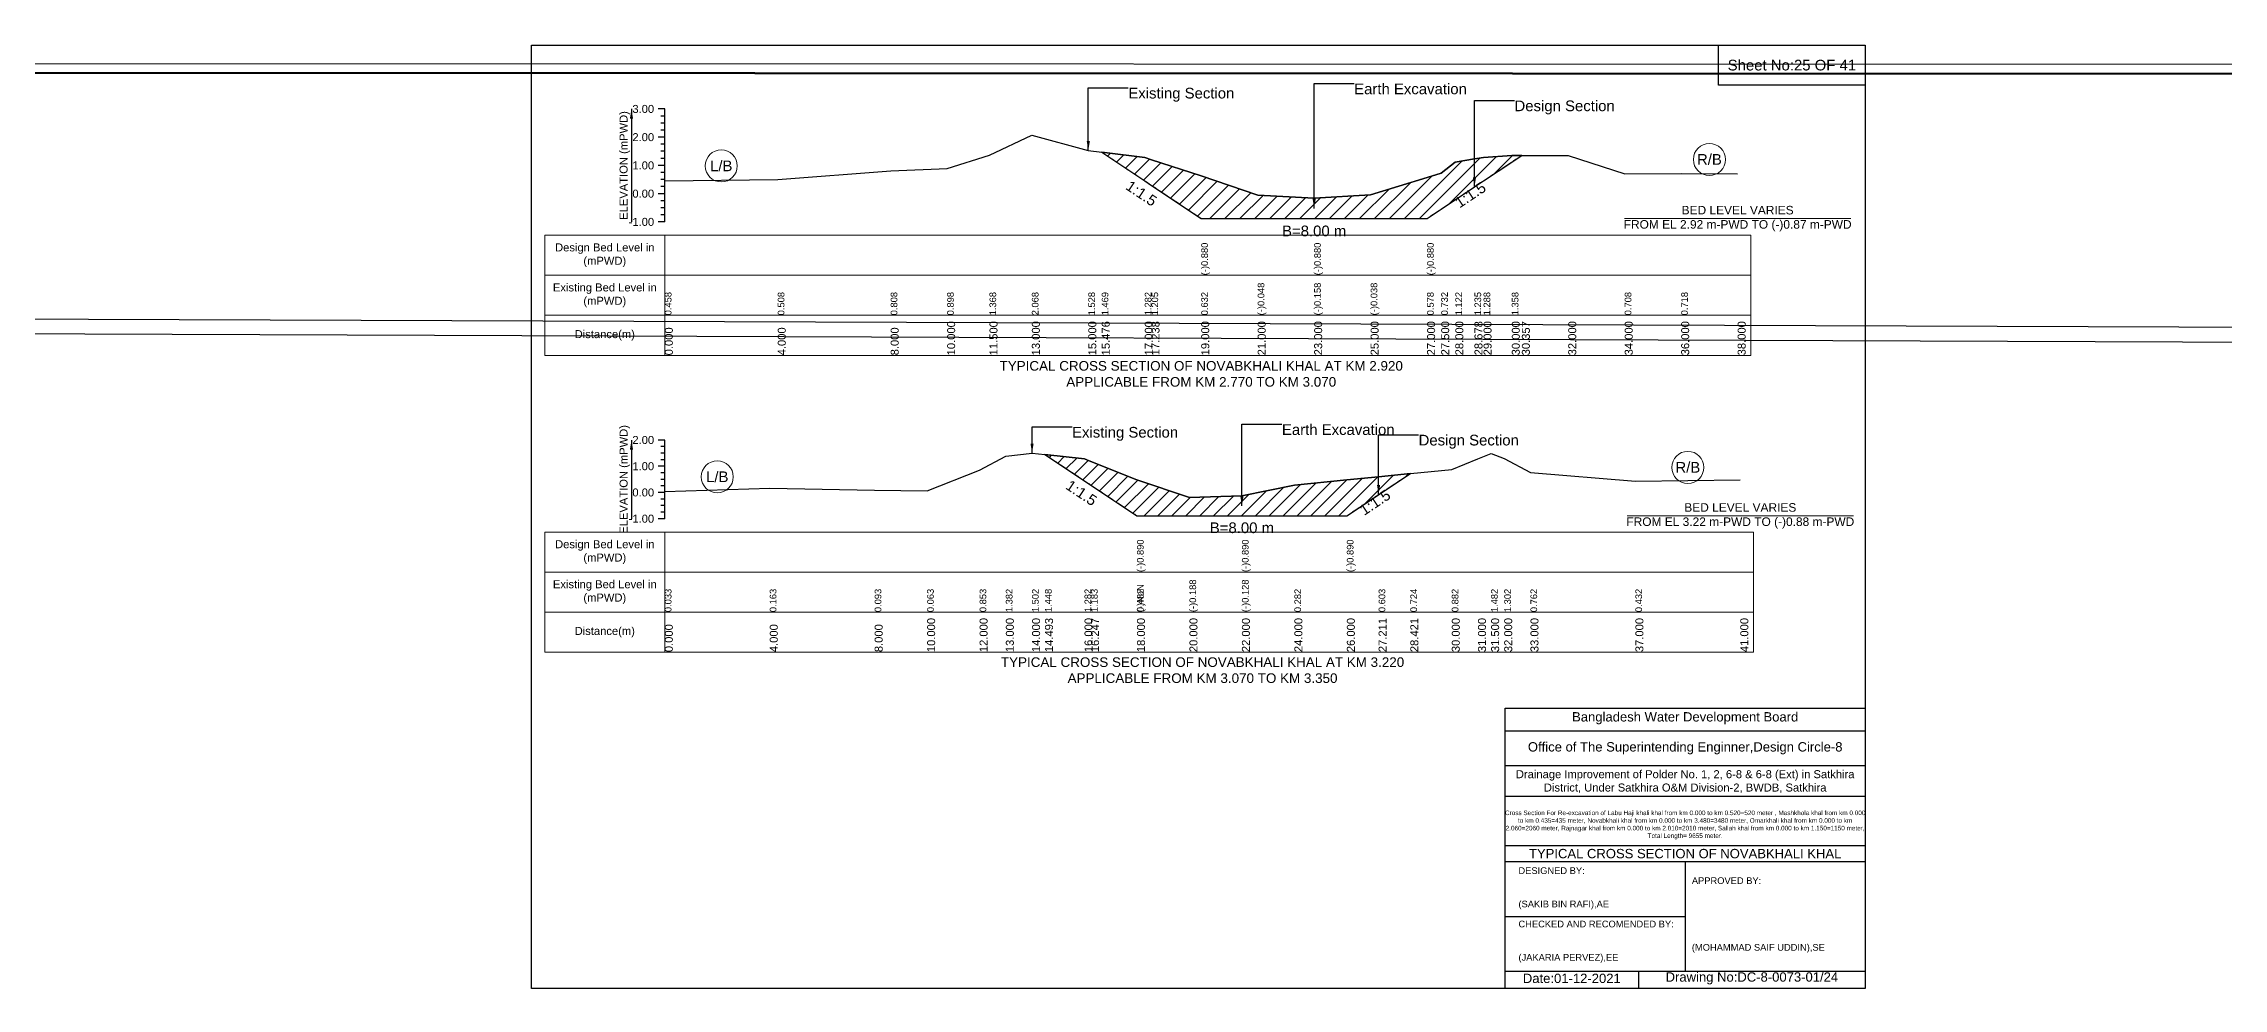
# Model space of a CAD drawing. Header units: inches. Extents: x 0 to 506000, y -4242 to 7.
# Drawn here: x 337806 to 347611, y -4242 to 7 of the extents above; entities that cross this region are included whole.
import ezdxf

# ---------------------------------------------------------------- set-up
doc = ezdxf.new("R2010")
doc.units = ezdxf.units.IN
doc.header["$LTSCALE"] = 7
doc.header["$MEASUREMENT"] = 0
doc.linetypes.add('DASHED', pattern=[0.75, 0.5, -0.25])
for name, color, linetype, lineweight in [('Cross section Data Border', 7, 'Continuous', 9), ('Cross Section Labels', 7, 'Continuous', 9), ('Design_Bed_Level for Xsection', 7, 'DASHED', 25), ('Existing_Bed_Level for Xsection', 7, 'Continuous', 25), ('Long Section Labels', 7, 'Continuous', 9)]:
    doc.layers.add(name, color=color, linetype=linetype, lineweight=lineweight)
doc.styles.get("Standard").update_dxf_attribs({"font": 'arial.ttf'})
doc.dimstyles.get("Standard").update_dxf_attribs({"dimtxt": 0.18, "dimasz": 0.18, "dimexe": 0.18, "dimexo": 0.0625, "dimgap": 0.09, "dimtad": 0, "dimtih": 1, "dimtoh": 1, "dimdec": 4, "dimzin": 0, "dimdsep": 46, "dimtxsty": 'Standard', "dimcen": 0.09, "dimadec": 0, "dimazin": 0, "dimtfac": 1, "dimtdec": 4, "dimtofl": 0, "dimtmove": 0, "dimatfit": 3, "dimfxl": 1, "dimtolj": 1, "dimtzin": 0, "dimarcsym": 0})

msp = doc.modelspace()

# ---------------------------------------------------------------- hatches: boundary and pattern name
at = {"layer": 'Existing_Bed_Level for Xsection'}
h = msp.add_hatch(dxfattribs=at)
h.set_pattern_fill('ANSI31', color=256, scale=381, style=0)
h.paths.add_polyline_path([(342565.4, -481.3), (342759, -610.4), (342789.2, -630.5), (343013, -779.7), (343267, -779.7), (343521, -779.7), (343775, -779.7), (344029, -779.7), (344092.5, -737.4), (344156, -695), (344242.2, -637.6), (344283, -610.4), (344410, -525.7), (344455.3, -495.5), (344410, -495.5), (344283, -504.4), (344242.2, -511.1), (344156, -525.4), (344092.5, -575), (344029, -594.5), (343775, -672.8), (343521, -688), (343267, -674), (343013, -587.7), (342789.2, -514.9), (342759, -505.1)])
h = msp.add_hatch(dxfattribs=at)
h.set_pattern_fill('ANSI31', color=256, scale=354, style=0)
h.paths.add_polyline_path([(342310.2, -1841), (342488, -1959.5), (342517.1, -1978.9), (342724, -2116.8), (342960, -2116.8), (343196, -2116.8), (343432, -2116.8), (343668, -2116.8), (343810.8, -2021.6), (343953.7, -1926.4), (343810.8, -1940.7), (343668, -1954.9), (343432, -1978.5), (343196, -2026.9), (342960, -2034), (342724, -1954.9), (342517.1, -1872.2), (342488, -1860.5)])

# ---------------------------------------------------------------- linework, layer by layer
for points in [[(340000, 0), (346000, 0), (346000, -4242), (340000, -4242)], [(345340, 0), (346000, 0), (346000, -180), (345340, -180)]]:
    msp.add_lwpolyline(points, close=True)
for points in [[(344380, -4242), (344380, -2982), (346000, -2982)], [(344380, -3084), (346000, -3084)], [(344380, -3240), (346000, -3240)], [(344380, -3378), (346000, -3378)], [(344380, -3600), (346000, -3600)], [(344380, -3672), (346000, -3672)], [(345190, -3672), (345190, -4164)], [(344380, -3918), (345190, -3918)], [(344380, -4164), (346000, -4164)], [(344980, -4164), (344980, -4242)]]:
    msp.add_lwpolyline(points)
at = {"layer": 'Cross section Data Border'}
for points in [[(340060, -854.9), (345486, -854.9), (345486, -1394.9), (340060, -1394.9)], [(340060, -2189.8), (345498, -2189.8), (345498, -2729.8), (340060, -2729.8)]]:
    msp.add_lwpolyline(points, close=True, dxfattribs=at)
for points in [[(340600, -854.9), (340600, -1394.9)], [(340060, -1034.9), (345486, -1034.9)], [(340060, -1214.9), (345486, -1214.9)], [(340600, -2189.8), (340600, -2729.8)], [(340060, -2369.8), (345498, -2369.8)], [(340060, -2549.8), (345498, -2549.8)]]:
    msp.add_lwpolyline(points, dxfattribs=at)
at = {"layer": 'Cross Section Labels'}
for points in [[(344917, -779.7), (345935, -779.7)], [(344929, -2116.8), (345947, -2116.8)]]:
    msp.add_lwpolyline(points, dxfattribs=at)
for centre in [(340854, -543.1), (345299, -513.9), (345202, -1898.9), (340836, -1941.3)]:
    msp.add_circle(centre, 72, dxfattribs=at)
at = {"layer": 'Design_Bed_Level for Xsection'}
for points in [[(342565.4, -481.3), (342789.2, -630.5), (343013, -779.7), (343521, -779.7), (344029, -779.7), (344242.2, -637.6), (344455.3, -495.5)], [(342310.2, -1841), (342517.1, -1978.9), (342724, -2116.8), (343196, -2116.8), (343668, -2116.8), (343810.8, -2021.6), (343953.7, -1926.4)]]:
    msp.add_lwpolyline(points, dxfattribs=at)
at = {"layer": 'Existing_Bed_Level for Xsection'}
for points in [[(340600, -286.9), (340570, -286.9)], [(340600, -794.9), (340600, -667.9), (340600, -540.9), (340600, -413.9), (340600, -286.9)], [(340600, -318.7), (340582, -318.7)], [(340600, -350.4), (340582, -350.4)], [(340600, -382.2), (340582, -382.2)], [(340600, -413.9), (340570, -413.9)], [(340600, -445.7), (340582, -445.7)], [(340600, -477.4), (340582, -477.4)], [(340600, -609.8), (341108, -603.4), (341616, -565.3), (341870, -553.9), (342060.5, -494.2), (342251, -405.3), (342505, -473.9), (342565.4, -481.3), (342759, -505.1), (342789.2, -514.9), (343013, -587.7), (343013, -587.7), (343267, -674), (343521, -688), (343521, -688), (343775, -672.8), (344029, -594.5), (344029, -594.5), (344092.5, -575), (344156, -525.4), (344242.2, -511.1), (344283, -504.4), (344410, -495.5), (344455.3, -495.5), (344664, -495.5), (344918, -578), (345172, -576.7), (345426, -578)], [(340600, -540.9), (340570, -540.9)], [(340600, -509.2), (340582, -509.2)], [(340600, -572.7), (340582, -572.7)], [(340600, -667.9), (340570, -667.9)], [(340600, -604.4), (340582, -604.4)], [(340600, -636.2), (340582, -636.2)], [(340600, -699.7), (340582, -699.7)], [(340600, -731.4), (340582, -731.4)], [(340600, -763.2), (340582, -763.2)], [(340600, -794.9), (340570, -794.9)], [(340600, -1775.8), (340570, -1775.8)], [(340600, -1805.3), (340582, -1805.3)], [(340600, -1834.8), (340582, -1834.8)], [(340600, -2129.8), (340600, -2011.8), (340600, -1893.8), (340600, -1775.8)], [(340600, -2007.9), (341072, -1992.6), (341544, -2000.8), (341780, -2004.4), (342016, -1911.2), (342134, -1848.7), (342252, -1834.6), (342310.2, -1841), (342488, -1860.5), (342517.1, -1872.2), (342724, -1954.9), (342724, -1954.9), (342960, -2034), (343196, -2026.9), (343196, -2026.9), (343432, -1978.5), (343668, -1954.9), (343668, -1954.9), (343810.8, -1940.7), (343953.7, -1926.4), (344140, -1907.7), (344258, -1860.5), (344317, -1836.9), (344376, -1858.2), (344494, -1921.9), (344966, -1960.8), (345438, -1954.9)], [(340600, -1893.8), (340570, -1893.8)], [(340600, -1864.3), (340582, -1864.3)], [(340600, -1923.3), (340582, -1923.3)], [(340600, -1952.8), (340582, -1952.8)], [(340600, -2011.8), (340570, -2011.8)], [(340600, -1982.3), (340582, -1982.3)], [(340600, -2041.3), (340582, -2041.3)], [(340600, -2129.8), (340570, -2129.8)], [(340600, -2070.8), (340582, -2070.8)], [(340600, -2100.3), (340582, -2100.3)]]:
    msp.add_lwpolyline(points, dxfattribs=at)
for points in [[(342565.4, -481.3), (342759, -610.4), (342789.2, -630.5), (343013, -779.7), (343013, -779.7), (343267, -779.7), (343521, -779.7), (343521, -779.7), (343775, -779.7), (344029, -779.7), (344029, -779.7), (344092.5, -737.4), (344156, -695), (344242.2, -637.6), (344283, -610.4), (344410, -525.7), (344455.3, -495.5), (344410, -495.5), (344283, -504.4), (344242.2, -511.1), (344156, -525.4), (344092.5, -575), (344029, -594.5), (344029, -594.5), (343775, -672.8), (343521, -688), (343521, -688), (343267, -674), (343013, -587.7), (343013, -587.7), (342789.2, -514.9), (342759, -505.1)], [(342310.2, -1841), (342488, -1959.5), (342517.1, -1978.9), (342724, -2116.8), (342724, -2116.8), (342960, -2116.8), (343196, -2116.8), (343196, -2116.8), (343432, -2116.8), (343668, -2116.8), (343668, -2116.8), (343810.8, -2021.6), (343953.7, -1926.4), (343810.8, -1940.7), (343668, -1954.9), (343668, -1954.9), (343432, -1978.5), (343196, -2026.9), (343196, -2026.9), (342960, -2034), (342724, -1954.9), (342724, -1954.9), (342517.1, -1872.2), (342488, -1860.5)]]:
    msp.add_lwpolyline(points, close=True, dxfattribs=at)

# ---------------------------------------------------------------- texts
at = {"attachment_point": 5}
for s, insert, char_height in [('Sheet No:25 OF 41', (345670, -90), 48), ('Bangladesh Water Development Board', (345190, -3027), 42), ('Office of The Superintending Enginner,Design Circle-8', (345190, -3162), 42)]:
    msp.add_mtext(s, dxfattribs=dict(at, insert=insert, char_height=char_height))
for s, insert, char_height, width, attachment_point in [('Drainage Improvement of Polder No. 1, 2, 6-8 & 6-8 (Ext) in Satkhira District, Under Satkhira O&M Division-2, BWDB, Satkhira', (345190, -3312), 36, 1680, 5), ('Cross Section For Re-excavation of Labu Haji khali khal from km 0.000 to km 0.520=520 meter , Mashkhola khal from km 0.000 to km 0.435=435 meter, Novabkhali khal from km 0.000 to km 3.480=3480 meter, Omarkhali khal from km 0.000 to km 2.060=2060 meter, Rajnagar khal from km 0.000 to km 2.010=2010 meter, Sallah khal from km 0.000 to km 1.150=1150 meter, Total Length= 9655 meter. ', (345190, -3507), 20.5611, 1620, 5), ('TYPICAL CROSS SECTION OF NOVABKHALI KHAL', (345190, -3636), 42, 1680, 5), ('DESIGNED BY:^J^J^J(SAKIB BIN RAFI),AE', (344440, -3792), 30, 840, 4), ('APPROVED BY:^J^J^J^J^J^J(MOHAMMAD SAIF UDDIN),SE', (345220, -3912), 30, 840, 4), ('CHECKED AND RECOMENDED BY:^J^J^J(JAKARIA PERVEZ),EE', (344440, -4032), 30, 840, 4), ('Date:01-12-2021', (344680, -4197), 42, 840, 5), ('Drawing No:DC-8-0073-01/24', (345490, -4197), 42, 1320, 5)]:
    msp.add_mtext(s, dxfattribs=dict(insert=insert, char_height=char_height, width=width, attachment_point=attachment_point))
at = {"layer": 'Cross section Data Border', "char_height": 36, "width": 480, "attachment_point": 5}
for s, insert in [('Design Bed Level in (mPWD)', (340330, -944.9)), ('Existing Bed Level in (mPWD)', (340330, -1124.9)), ('Distance(m)', (340330, -1304.9)), ('Design Bed Level in (mPWD)', (340330, -2279.8)), ('Existing Bed Level in (mPWD)', (340330, -2459.8)), ('Distance(m)', (340330, -2639.8))]:
    msp.add_mtext(s, dxfattribs=dict(at, insert=insert))
at = {"layer": 'Cross Section Labels'}
for s, insert, char_height, attachment_point in [('Existing Section', (342685, -191.7), 48, 1), ('Earth Excavation', (343701, -172.6), 48, 1), ('Design Section', (344422.2, -248.8), 48, 1), ('R/B', (345299, -513.9), 48, 5), ('L/B', (340854, -543.1), 48, 5), ('BED LEVEL VARIES ^JFROM EL 2.92 m-PWD TO (-)0.87 m-PWD', (345426, -779.7), 38.4, 5), ('B=8.00 m', (343521, -811.4), 48, 2), ('TYPICAL CROSS SECTION OF NOVABKHALI KHAL AT KM 2.920^JAPPLICABLE FROM KM 2.770 TO KM 3.070', (343013, -1478.5), 43.2, 5), ('Existing Section', (342432, -1716.8), 48, 1), ('Earth Excavation', (343376, -1705), 48, 1), ('Design Section', (343990.8, -1752.2), 48, 1), ('L/B', (340836, -1941.3), 48, 5), ('R/B', (345202, -1898.9), 48, 5), ('B=8.00 m', (343196, -2146.3), 48, 2), ('BED LEVEL VARIES ^JFROM EL 3.22 m-PWD TO (-)0.88 m-PWD', (345438, -2116.8), 38.4, 5), ('TYPICAL CROSS SECTION OF NOVABKHALI KHAL AT KM 3.220^JAPPLICABLE FROM KM 3.070 TO KM 3.350', (343019, -2811), 43.2, 5)]:
    msp.add_mtext(s, dxfattribs=dict(at, insert=insert, char_height=char_height, attachment_point=attachment_point))
at = {"layer": 'Cross Section Labels', "char_height": 48, "attachment_point": 2}
for insert, rotation in [((342757.5, -646.4), 326.30993), ((344210.4, -653.5), 33.69007), ((342487.6, -1993.7), 326.30993), ((343781.3, -2036.4), 33.69007)]:
    msp.add_mtext('1:1.5', dxfattribs=dict(at, insert=insert, rotation=rotation))
at = {"layer": 'Existing_Bed_Level for Xsection', "char_height": 36, "attachment_point": 6}
for s, insert in [('3.00', (340552, -286.9)), ('2.00', (340552, -413.9)), ('1.00', (340552, -540.9)), ('0.00', (340552, -667.9)), ('-1.00', (340552, -794.9)), ('2.00', (340552, -1775.8)), ('1.00', (340552, -1893.8)), ('0.00', (340552, -2011.8)), ('-1.00', (340552, -2129.8))]:
    msp.add_mtext(s, dxfattribs=dict(at, insert=insert))
at = {"layer": 'Existing_Bed_Level for Xsection', "char_height": 36, "attachment_point": 5, "rotation": 90}
for insert in [(340420, -540.9), (340420, -1952.8)]:
    msp.add_mtext('ELEVATION (mPWD)', dxfattribs=dict(at, insert=insert))
at = {"layer": 'Long Section Labels', "attachment_point": 1, "rotation": 90}
for s, insert, char_height in [('(-)0.880', (343013, -1034.9), 30), ('(-)0.880', (343521, -1034.9), 30), ('(-)0.880', (344029, -1034.9), 30), ('(-)0.048', (343267, -1214.9), 30), ('(-)0.158', (343521, -1214.9), 30), ('(-)0.158', (343521, -1214.9), 30), ('(-)0.158', (343521, -1214.9), 30), ('(-)0.038', (343775, -1214.9), 30), ('0.458', (340600, -1214.9), 30), ('0.508', (341108, -1214.9), 30), ('0.808', (341616, -1214.9), 30), ('0.898', (341870, -1214.9), 30), ('1.368', (342060.5, -1214.9), 30), ('2.068', (342251, -1214.9), 30), ('1.528', (342505, -1214.9), 30), ('1.469', (342565.4, -1214.9), 30), ('1.282', (342759, -1214.9), 30), ('1.205', (342789.2, -1214.9), 30), ('0.632', (343013, -1214.9), 30), ('0.632', (343013, -1214.9), 30), ('0.632', (343013, -1214.9), 30), ('0.578', (344029, -1214.9), 30), ('0.578', (344029, -1214.9), 30), ('0.578', (344029, -1214.9), 30), ('0.732', (344092.5, -1214.9), 30), ('1.122', (344156, -1214.9), 30), ('1.235', (344242.2, -1214.9), 30), ('1.288', (344283, -1214.9), 30), ('1.358', (344410, -1214.9), 30), ('1.358', (344410, -1214.9), 30), ('1.358', (344410, -1214.9), 30), ('0.708', (344918, -1214.9), 30), ('0.708', (344918, -1214.9), 30), ('0.718', (345172, -1214.9), 30), ('0.000', (340600, -1394.9), 36), ('4.000', (341108, -1394.9), 36), ('8.000', (341616, -1394.9), 36), ('10.000', (341870, -1394.9), 36), ('11.500', (342060.5, -1394.9), 36), ('13.000', (342251, -1394.9), 36), ('15.000', (342505, -1394.9), 36), ('15.476', (342565.4, -1394.9), 36), ('17.000', (342759, -1394.9), 36), ('17.238', (342789.2, -1394.9), 36), ('19.000', (343013, -1394.9), 36), ('19.000', (343013, -1394.9), 36), ('19.000', (343013, -1394.9), 36), ('21.000', (343267, -1394.9), 36), ('23.000', (343521, -1394.9), 36), ('23.000', (343521, -1394.9), 36), ('23.000', (343521, -1394.9), 36), ('25.000', (343775, -1394.9), 36), ('27.000', (344029, -1394.9), 36), ('27.000', (344029, -1394.9), 36), ('27.000', (344029, -1394.9), 36), ('27.500', (344092.5, -1394.9), 36), ('28.000', (344156, -1394.9), 36), ('28.678', (344242.2, -1394.9), 36), ('29.000', (344283, -1394.9), 36), ('30.000', (344410, -1394.9), 36), ('30.357', (344455.3, -1394.9), 36), ('32.000', (344664, -1394.9), 36), ('34.000', (344918, -1394.9), 36), ('36.000', (345172, -1394.9), 36), ('38.000', (345426, -1394.9), 36), ('(-)0.890', (342724, -2369.8), 30), ('(-)0.890', (343196, -2369.8), 30), ('(-)0.890', (343668, -2369.8), 30), ('0.033', (340600, -2549.8), 30), ('0.163', (341072, -2549.8), 30), ('0.093', (341544, -2549.8), 30), ('0.063', (341780, -2549.8), 30), ('0.853', (342016, -2549.8), 30), ('1.382', (342134, -2549.8), 30), ('1.502', (342252, -2549.8), 30), ('1.448', (342310.2, -2549.8), 30), ('1.282', (342488, -2549.8), 30), ('1.282', (342488, -2549.8), 30), ('1.183', (342517.1, -2549.8), 30), ('(-)NaN', (342724, -2549.8), 30), ('(-)NaN', (342724, -2549.8), 30), ('0.482', (342724, -2549.8), 30), ('0.482', (342724, -2549.8), 30), ('0.482', (342724, -2549.8), 30), ('0.482', (342724, -2549.8), 30), ('0.482', (342724, -2549.8), 30), ('(-)0.188', (342960, -2549.8), 30), ('(-)0.128', (343196, -2549.8), 30), ('(-)0.128', (343196, -2549.8), 30), ('(-)0.128', (343196, -2549.8), 30), ('0.282', (343432, -2549.8), 30), ('0.603', (343810.8, -2549.8), 30), ('0.724', (343953.7, -2549.8), 30), ('0.882', (344140, -2549.8), 30), ('1.482', (344317, -2549.8), 30), ('1.302', (344376, -2549.8), 30), ('0.762', (344494, -2549.8), 30), ('0.432', (344966, -2549.8), 30), ('0.000', (340600, -2729.8), 36), ('4.000', (341072, -2729.8), 36), ('8.000', (341544, -2729.8), 36), ('10.000', (341780, -2729.8), 36), ('12.000', (342016, -2729.8), 36), ('13.000', (342134, -2729.8), 36), ('14.000', (342252, -2729.8), 36), ('14.493', (342310.2, -2729.8), 36), ('16.000', (342488, -2729.8), 36), ('16.247', (342517.1, -2729.8), 36), ('18.000', (342724, -2729.8), 36), ('18.000', (342724, -2729.8), 36), ('18.000', (342724, -2729.8), 36), ('20.000', (342960, -2729.8), 36), ('22.000', (343196, -2729.8), 36), ('22.000', (343196, -2729.8), 36), ('22.000', (343196, -2729.8), 36), ('24.000', (343432, -2729.8), 36), ('26.000', (343668, -2729.8), 36), ('26.000', (343668, -2729.8), 36), ('26.000', (343668, -2729.8), 36), ('27.211', (343810.8, -2729.8), 36), ('28.421', (343953.7, -2729.8), 36), ('30.000', (344140, -2729.8), 36), ('31.000', (344258, -2729.8), 36), ('31.500', (344317, -2729.8), 36), ('32.000', (344376, -2729.8), 36), ('33.000', (344494, -2729.8), 36), ('37.000', (344966, -2729.8), 36), ('41.000', (345438, -2729.8), 36)]:
    msp.add_mtext(s, dxfattribs=dict(at, insert=insert, char_height=char_height))

# ---------------------------------------------------------------- leaders
at = {"layer": 'Cross Section Labels', "annotation_type": 0, "has_hookline": 1, "hookline_direction": 0}
for points, text_width in [([(0, 0), (403262, -145.5), (403441.9, -145.5)], 497), ([(0, 0), (413300, -154.4), (413479.9, -154.4)], 497), ([(0, 0), (452717.5, -111.2), (452897.4, -111.2)], 497), ([(0, 0), (412980, -1586.3), (413159.9, -1586.3)], 497), ([(0, 0), (443222, -1616.7), (443401.9, -1616.7)], 497), ([(342505, -473.9), (342505, -191.7), (342684.9, -191.7)], 467.2), ([(343521, -733.8), (343521, -172.6), (343700.9, -172.6)], 497), ([(344242.2, -637.6), (344242.2, -248.8), (344422.1, -248.8)], 441.2), ([(342252, -1834.6), (342252, -1716.8), (342431.9, -1716.8)], 467.2), ([(343196, -2071.9), (343196, -1705), (343375.9, -1705)], 497), ([(343810.8, -2021.6), (343810.8, -1752.2), (343990.8, -1752.2)], 441.2)]:
    msp.add_leader(points, dimstyle='Standard', override={"dimasz": 43.2}, dxfattribs=dict(at, text_width=text_width))
at = {"layer": 'Existing_Bed_Level for Xsection'}
for points in [[(340450, -286.9), (340450, -794.9)], [(340450, -1775.8), (340450, -2129.8)]]:
    msp.add_leader(points, dimstyle='Standard', override={"dimasz": 43.2}, dxfattribs=at)

doc.saveas('drawing.dxf')
